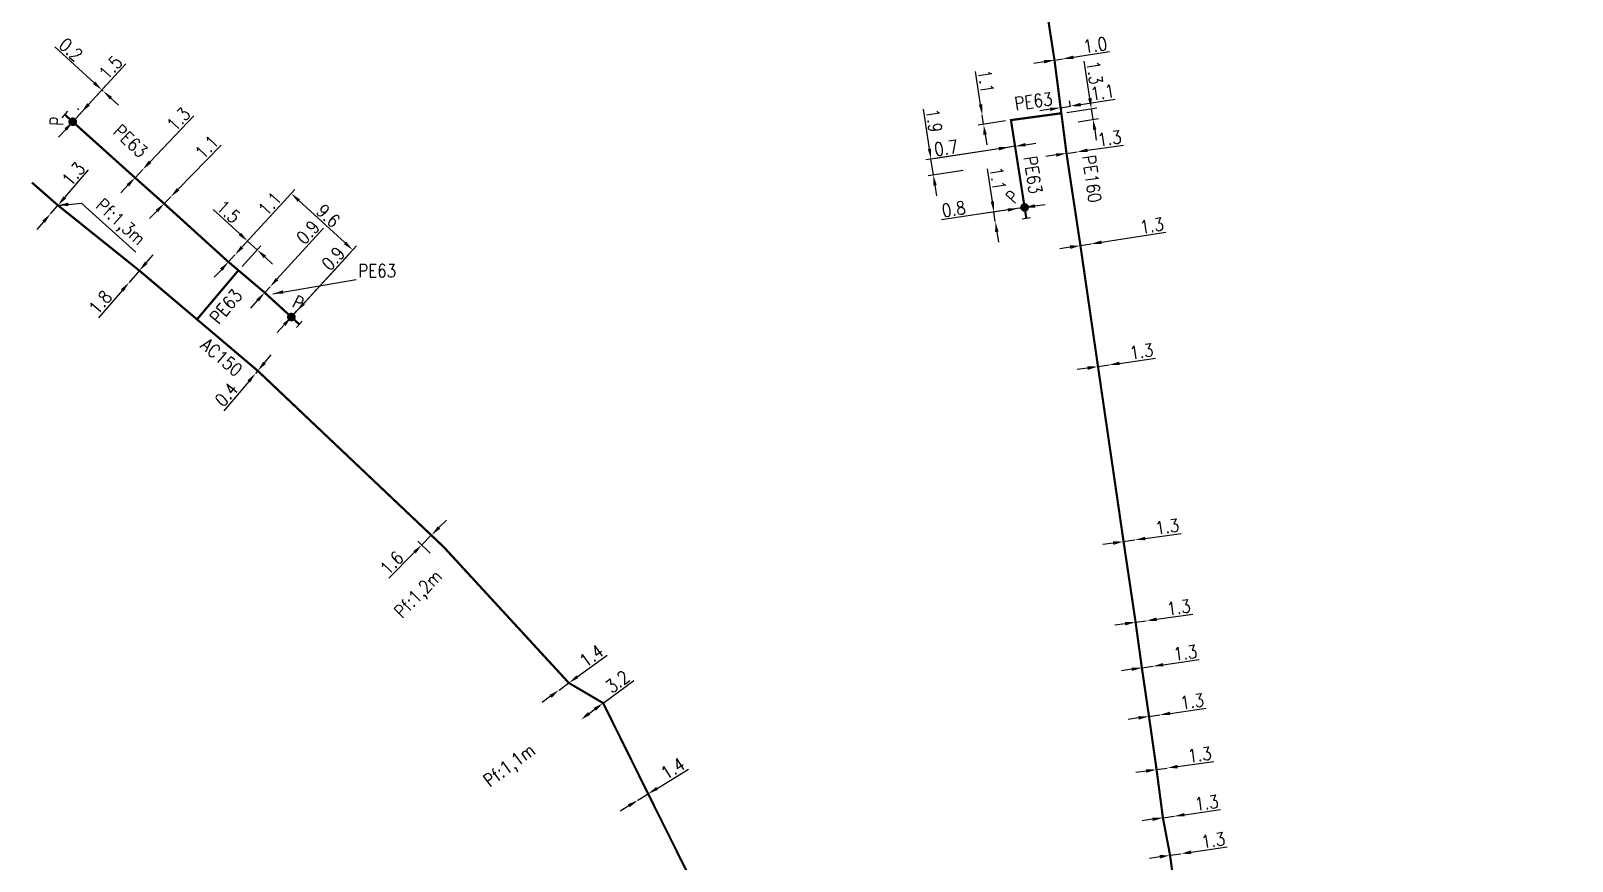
# Model space of a CAD drawing. Header units: millimetres. Extents: x 149996 to 151004, y 126998 to 128018.
# Drawn here: x 149999.9 to 150177, y 127766.2 to 127861.6 of the extents above; entities that cross this region are included whole.
import ezdxf
from ezdxf.enums import TextEntityAlignment as Align

# ---------------------------------------------------------------- set-up
doc = ezdxf.new("R2010")
doc.units = ezdxf.units.MM
doc.header["$PDMODE"] = 34
doc.linetypes.add('L_25_AP', pattern=[2000, 1000, 1000])
doc.linetypes.add('L_25_PE', pattern=[2000, 1000, 1000])
doc.layers.get('0').update_dxf_attribs({"linetype": 'CONTINUOUS'})
doc.layers.get('DEFPOINTS').update_dxf_attribs({"linetype": 'CONTINUOUS'})
for name, color, linetype in [('L_150', 1, 'CONTINUOUS'), ('L_300', 7, 'CONTINUOUS'), ('L_340', 7, 'CONTINUOUS')]:
    doc.layers.add(name, color=color, linetype=linetype)
doc.styles.add('G_ROMANS', font='ROMANS.SHX', dxfattribs={"width": 0.75})
doc.styles.get("Standard").update_dxf_attribs({"font": 'romans.shx', "width": 0.85})
doc.dimstyles.get("Standard").update_dxf_attribs({"dimtxt": 1.5, "dimasz": 1.2, "dimexe": 0.625, "dimexo": 0.625, "dimgap": 0.25, "dimtad": 1, "dimdec": 1, "dimzin": 0, "dimdsep": 46, "dimtxsty": 'Standard', "dimcen": -0.5, "dimadec": 0, "dimazin": 0, "dimtfac": 1, "dimtdec": 1, "dimtmove": 0, "dimatfit": 3, "dimfxl": 0, "dimtolj": 1, "dimtzin": 0, "dimarcsym": 0})

# ---------------------------------------------------------------- blocks, each defined once
blk = doc.blocks.new('*D663')
at = {"layer": 'DEFPOINTS', "color": 0, "linetype": 'Continuous', "transparency": 16777216}
for p in [(150008.19, 127854.66), (150008.19, 127854.66), (150004.69, 127851.13)]:
    blk.add_point(p, dxfattribs=at)
at = {"layer": 'L_300', "color": 0, "linetype": 'Continuous', "lineweight": -2, "transparency": 16777216}
for p, q in [((150007.16, 127855.6), (150002.64, 127859.74)), ((150005.11, 127851.59), (150008.46, 127855.25)), ((150008.19, 127854.66), (150008.04, 127854.79)), ((150009.07, 127853.85), (150009.96, 127853.04))]:
    blk.add_line(p, q, dxfattribs=at)
at = {"layer": 'L_300', "color": 0, "linetype": 'Continuous', "transparency": 16777216}
for points in [[(150007.29, 127855.75), (150007.02, 127855.46), (150008.04, 127854.79)], [(150009.21, 127853.99), (150008.94, 127853.7), (150008.19, 127854.66)]]:
    blk.add_solid(points, dxfattribs=at)
at = {"layer": 'L_300', "color": 0, "linetype": 'Continuous', "transparency": 16777216, "insert": (150004.48, 127859.41), "char_height": 1.5, "attachment_point": 5, "rotation": 317.5281}
blk.add_mtext('\\A1;0.2', dxfattribs=at)
blk = doc.blocks.new('*D664')
at = {"layer": 'DEFPOINTS', "color": 0, "linetype": 'Continuous', "transparency": 16777216}
for p in [(150005.7, 127852.24), (150005.85, 127852.1), (150004.69, 127851.13)]:
    blk.add_point(p, dxfattribs=at)
at = {"layer": 'L_300', "color": 0, "linetype": 'Continuous', "lineweight": -2, "transparency": 16777216}
for p, q in [((150006.51, 127853.12), (150010.79, 127857.79)), ((150004.69, 127851.13), (150005.7, 127852.24)), ((150005.39, 127852.52), (150005.24, 127852.66)), ((150003.88, 127850.25), (150003.07, 127849.36)), ((150004.23, 127851.55), (150004.23, 127851.55))]:
    blk.add_line(p, q, dxfattribs=at)
at = {"layer": 'L_300', "color": 0, "linetype": 'Continuous', "transparency": 16777216}
for points in [[(150006.36, 127853.26), (150006.66, 127852.99), (150005.7, 127852.24)], [(150003.73, 127850.38), (150004.03, 127850.11), (150004.69, 127851.13)]]:
    blk.add_solid(points, dxfattribs=at)
at = {"layer": 'L_300', "color": 0, "linetype": 'Continuous', "transparency": 16777216, "insert": (150009.04, 127857.36), "char_height": 1.5, "attachment_point": 5, "rotation": 47.5281}
blk.add_mtext('\\A1;1.5', dxfattribs=at)
blk = doc.blocks.new('*D665')
at = {"layer": 'DEFPOINTS', "color": 0, "linetype": 'Continuous', "transparency": 16777216}
for p in [(150002.99, 127841.53), (150002.13, 127840.55), (150002.13, 127840.55)]:
    blk.add_point(p, dxfattribs=at)
at = {"layer": 'L_150', "color": 0, "linetype": 'Continuous', "lineweight": -2, "transparency": 16777216}
for p, q in [((150003.77, 127842.44), (150006.52, 127845.61)), ((150002.13, 127840.55), (150002.99, 127841.53)), ((150001.35, 127839.64), (150000.56, 127838.74))]:
    blk.add_line(p, q, dxfattribs=at)
at = {"layer": 'L_150', "color": 0, "linetype": 'Continuous', "transparency": 16777216}
for points in [[(150003.62, 127842.57), (150003.92, 127842.31), (150002.99, 127841.53)], [(150001.2, 127839.78), (150001.5, 127839.51), (150002.13, 127840.55)]]:
    blk.add_solid(points, dxfattribs=at)
at = {"layer": 'L_150', "color": 0, "linetype": 'Continuous', "transparency": 16777216, "insert": (150004.78, 127845.13), "char_height": 1.5, "attachment_point": 5, "rotation": 49.0772}
blk.add_mtext('\\A1;1.3', dxfattribs=at)
blk = doc.blocks.new('*D666')
at = {"layer": 'DEFPOINTS', "color": 0, "linetype": 'Continuous', "transparency": 16777216}
for p in [(150011.17, 127832.67), (150011.17, 127832.67), (150012.35, 127834.03)]:
    blk.add_point(p, dxfattribs=at)
at = {"layer": 'L_150', "color": 0, "linetype": 'Continuous', "lineweight": -2, "transparency": 16777216}
for p, q in [((150013.14, 127834.94), (150013.93, 127835.84)), ((150012.35, 127834.03), (150011.17, 127832.67)), ((150010.39, 127831.77), (150007.64, 127828.6))]:
    blk.add_line(p, q, dxfattribs=at)
at = {"layer": 'L_150', "color": 0, "linetype": 'Continuous', "transparency": 16777216}
for points in [[(150012.99, 127835.07), (150013.29, 127834.81), (150012.35, 127834.03)], [(150010.23, 127831.9), (150010.54, 127831.63), (150011.17, 127832.67)]]:
    blk.add_solid(points, dxfattribs=at)
at = {"layer": 'L_150', "color": 0, "linetype": 'Continuous', "transparency": 16777216, "insert": (150007.86, 127830.39), "char_height": 1.5, "attachment_point": 5, "rotation": 49.0517}
blk.add_mtext('\\A1;1.8', dxfattribs=at)
blk = doc.blocks.new('*D667')
at = {"layer": 'DEFPOINTS', "color": 0, "linetype": 'Continuous', "transparency": 16777216}
for p in [(150025.69, 127822.22), (150025.69, 127822.22), (150025.95, 127822.52)]:
    blk.add_point(p, dxfattribs=at)
at = {"layer": 'L_150', "color": 0, "linetype": 'Continuous', "lineweight": -2, "transparency": 16777216}
for p, q in [((150026.72, 127823.44), (150027.5, 127824.35)), ((150025.95, 127822.52), (150025.69, 127822.22)), ((150024.91, 127821.3), (150022.05, 127817.92))]:
    blk.add_line(p, q, dxfattribs=at)
at = {"layer": 'L_150', "color": 0, "linetype": 'Continuous', "transparency": 16777216}
for points in [[(150026.57, 127823.57), (150026.88, 127823.31), (150025.95, 127822.52)], [(150024.76, 127821.43), (150025.07, 127821.17), (150025.69, 127822.22)]]:
    blk.add_solid(points, dxfattribs=at)
at = {"layer": 'L_150', "color": 0, "linetype": 'Continuous', "transparency": 16777216, "insert": (150022.33, 127819.8), "char_height": 1.5, "attachment_point": 5, "rotation": 49.7451}
blk.add_mtext('\\A1;0.4', dxfattribs=at)
blk = doc.blocks.new('*D668')
at = {"layer": 'DEFPOINTS', "color": 0, "linetype": 'Continuous', "transparency": 16777216}
for p in [(150011.85, 127844.7), (150012.74, 127845.65), (150012.74, 127845.65)]:
    blk.add_point(p, dxfattribs=at)
at = {"layer": 'L_150', "color": 0, "linetype": 'Continuous', "lineweight": -2, "transparency": 16777216}
for p, q in [((150013.57, 127846.52), (150018.6, 127851.82)), ((150011.85, 127844.7), (150012.74, 127845.65)), ((150011.02, 127843.83), (150010.2, 127842.96))]:
    blk.add_line(p, q, dxfattribs=at)
at = {"layer": 'L_150', "color": 0, "linetype": 'Continuous', "transparency": 16777216}
for points in [[(150013.42, 127846.66), (150013.72, 127846.38), (150012.74, 127845.65)], [(150010.88, 127843.97), (150011.17, 127843.7), (150011.85, 127844.7)]]:
    blk.add_solid(points, dxfattribs=at)
at = {"layer": 'L_150', "color": 0, "linetype": 'Continuous', "transparency": 16777216, "insert": (150016.85, 127851.43), "char_height": 1.5, "attachment_point": 5, "rotation": 46.5187}
blk.add_mtext('\\A1;1.3', dxfattribs=at)
blk = doc.blocks.new('*D669')
at = {"layer": 'DEFPOINTS', "color": 0, "linetype": 'Continuous', "transparency": 16777216}
for p in [(150015.19, 127841.73), (150015.96, 127842.51), (150015.96, 127842.51)]:
    blk.add_point(p, dxfattribs=at)
at = {"layer": 'L_150', "color": 0, "linetype": 'Continuous', "lineweight": -2, "transparency": 16777216}
for p, q in [((150016.8, 127843.37), (150021.75, 127848.45)), ((150015.19, 127841.73), (150015.96, 127842.51)), ((150014.35, 127840.87), (150013.52, 127840.01))]:
    blk.add_line(p, q, dxfattribs=at)
at = {"layer": 'L_150', "color": 0, "linetype": 'Continuous', "transparency": 16777216}
for points in [[(150016.65, 127843.51), (150016.94, 127843.23), (150015.96, 127842.51)], [(150014.21, 127841.01), (150014.5, 127840.73), (150015.19, 127841.73)]]:
    blk.add_solid(points, dxfattribs=at)
at = {"layer": 'L_150', "color": 0, "linetype": 'Continuous', "transparency": 16777216, "insert": (150020.11, 127848.21), "char_height": 1.5, "attachment_point": 5, "rotation": 45.7371}
blk.add_mtext('\\A1;1.1', dxfattribs=at)
blk = doc.blocks.new('*D670')
at = {"layer": 'DEFPOINTS', "color": 0, "linetype": 'Continuous', "transparency": 16777216}
for p in [(150023.33, 127835.84), (150023.33, 127835.84), (150022.58, 127835.03)]:
    blk.add_point(p, dxfattribs=at)
at = {"layer": 'L_150', "color": 0, "linetype": 'Continuous', "lineweight": -2, "transparency": 16777216}
for p, q in [((150024.14, 127836.72), (150028.98, 127842)), ((150022.58, 127835.03), (150023.33, 127835.84)), ((150021.77, 127834.14), (150020.96, 127833.26)), ((150023.04, 127834.6), (150023.04, 127834.6)), ((150023.79, 127835.41), (150023.79, 127835.41))]:
    blk.add_line(p, q, dxfattribs=at)
at = {"layer": 'L_150', "color": 0, "linetype": 'Continuous', "transparency": 16777216}
for points in [[(150023.99, 127836.86), (150024.28, 127836.59), (150023.33, 127835.84)], [(150021.62, 127834.28), (150021.92, 127834.01), (150022.58, 127835.03)]]:
    blk.add_solid(points, dxfattribs=at)
at = {"layer": 'L_150', "color": 0, "linetype": 'Continuous', "transparency": 16777216, "insert": (150027.35, 127841.71), "char_height": 1.5, "attachment_point": 5, "rotation": 47.4812}
blk.add_mtext('\\A1;1.1', dxfattribs=at)
blk = doc.blocks.new('*D671')
at = {"layer": 'DEFPOINTS', "color": 0, "linetype": 'Continuous', "transparency": 16777216}
for p in [(150024.78, 127837.43), (150024.78, 127837.43), (150023.73, 127834.06)]:
    blk.add_point(p, dxfattribs=at)
at = {"layer": 'L_150', "color": 0, "linetype": 'Continuous', "lineweight": -2, "transparency": 16777216}
for p, q in [((150023.9, 127838.24), (150020.81, 127841.07)), ((150024.15, 127834.52), (150026.31, 127836.87)), ((150025.89, 127836.41), (150024.78, 127837.43)), ((150026.77, 127835.6), (150027.66, 127834.79))]:
    blk.add_line(p, q, dxfattribs=at)
at = {"layer": 'L_150', "color": 0, "linetype": 'Continuous', "transparency": 16777216}
for points in [[(150024.03, 127838.39), (150023.76, 127838.09), (150024.78, 127837.43)], [(150026.91, 127835.75), (150026.64, 127835.45), (150025.89, 127836.41)]]:
    blk.add_solid(points, dxfattribs=at)
at = {"layer": 'L_150', "color": 0, "linetype": 'Continuous', "transparency": 16777216, "insert": (150022.59, 127840.8), "char_height": 1.5, "attachment_point": 5, "rotation": 317.4812}
blk.add_mtext('\\A1;1.5', dxfattribs=at)
blk = doc.blocks.new('*D672')
at = {"layer": 'DEFPOINTS', "color": 0, "linetype": 'Continuous', "transparency": 16777216}
for p in [(150026.75, 127831.5), (150027.36, 127832.17), (150027.36, 127832.17)]:
    blk.add_point(p, dxfattribs=at)
at = {"layer": 'L_150', "color": 0, "linetype": 'Continuous', "lineweight": -2, "transparency": 16777216}
for p, q in [((150028.16, 127833.06), (150033.49, 127838.91)), ((150025.94, 127830.62), (150025.13, 127829.73)), ((150026.75, 127831.5), (150027.36, 127832.17))]:
    blk.add_line(p, q, dxfattribs=at)
at = {"layer": 'L_150', "color": 0, "linetype": 'Continuous', "transparency": 16777216}
for points in [[(150028.02, 127833.19), (150028.31, 127832.92), (150027.36, 127832.17)], [(150025.79, 127830.75), (150026.09, 127830.48), (150026.75, 127831.5)]]:
    blk.add_solid(points, dxfattribs=at)
at = {"layer": 'L_150', "color": 0, "linetype": 'Continuous', "transparency": 16777216, "insert": (150031.71, 127838.44), "char_height": 1.5, "attachment_point": 5, "rotation": 47.6969}
blk.add_mtext('\\A1;0.9', dxfattribs=at)
blk = doc.blocks.new('*D673')
at = {"layer": 'DEFPOINTS', "color": 0, "linetype": 'Continuous', "transparency": 16777216}
for p in [(150029.79, 127842.89), (150023.33, 127835.84), (150029.81, 127828.7)]:
    blk.add_point(p, dxfattribs=at)
at = {"layer": 'L_300', "color": 0, "linetype": 'Continuous', "lineweight": -2, "transparency": 16777216}
for p, q in [((150023.75, 127836.3), (150030.21, 127843.35)), ((150035.98, 127837.21), (150030.68, 127842.08)), ((150030.23, 127829.16), (150037.29, 127836.86))]:
    blk.add_line(p, q, dxfattribs=at)
at = {"layer": 'L_300', "color": 0, "linetype": 'Continuous', "transparency": 16777216}
for points in [[(150030.81, 127842.22), (150030.54, 127841.93), (150029.79, 127842.89)], [(150036.12, 127837.36), (150035.85, 127837.06), (150036.87, 127836.4)]]:
    blk.add_solid(points, dxfattribs=at)
at = {"layer": 'L_300', "color": 0, "linetype": 'Continuous', "transparency": 16777216, "insert": (150034.06, 127840.33), "char_height": 1.5, "attachment_point": 5, "rotation": 317.4812}
blk.add_mtext('\\A1;9.6', dxfattribs=at)
blk = doc.blocks.new('*D674')
at = {"layer": 'DEFPOINTS', "color": 0, "linetype": 'Continuous', "transparency": 16777216}
for p in [(150030.42, 127829.37), (150030.42, 127829.37), (150029.81, 127828.7)]:
    blk.add_point(p, dxfattribs=at)
at = {"layer": 'L_300', "color": 0, "linetype": 'Continuous', "lineweight": -2, "transparency": 16777216}
for p, q in [((150031.23, 127830.25), (150036.4, 127835.89)), ((150029.35, 127829.13), (150029.35, 127829.13)), ((150029.81, 127828.7), (150030.42, 127829.37)), ((150029.96, 127829.79), (150029.96, 127829.79)), ((150029, 127827.82), (150028.19, 127826.93))]:
    blk.add_line(p, q, dxfattribs=at)
at = {"layer": 'L_300', "color": 0, "linetype": 'Continuous', "transparency": 16777216}
for points in [[(150031.08, 127830.39), (150031.38, 127830.12), (150030.42, 127829.37)], [(150028.85, 127827.95), (150029.15, 127827.68), (150029.81, 127828.7)]]:
    blk.add_solid(points, dxfattribs=at)
at = {"layer": 'L_300', "color": 0, "linetype": 'Continuous', "transparency": 16777216, "insert": (150034.61, 127835.42), "char_height": 1.5, "attachment_point": 5, "rotation": 47.4812}
blk.add_mtext('\\A1;0.9', dxfattribs=at)
blk = doc.blocks.new('*D675')
at = {"layer": 'DEFPOINTS', "color": 0, "linetype": 'Continuous', "transparency": 16777216}
for p in [(150044.8, 127802.52), (150047.34, 127802.26), (150046.21, 127801.13)]:
    blk.add_point(p, dxfattribs=at)
at = {"layer": 'L_150', "color": 0, "linetype": 'Continuous', "lineweight": -2, "transparency": 16777216}
for p, q in [((150046.89, 127802.7), (150045.49, 127804.1)), ((150046.77, 127804.51), (150047.62, 127805.37)), ((150045.77, 127801.57), (150044.36, 127802.96)), ((150045.93, 127803.66), (150044.8, 127802.52)), ((150043.96, 127801.67), (150041.02, 127798.69))]:
    blk.add_line(p, q, dxfattribs=at)
at = {"layer": 'L_150', "color": 0, "linetype": 'Continuous', "transparency": 16777216}
for points in [[(150046.63, 127804.65), (150046.92, 127804.37), (150045.93, 127803.66)], [(150043.82, 127801.81), (150044.1, 127801.53), (150044.8, 127802.52)]]:
    blk.add_solid(points, dxfattribs=at)
at = {"layer": 'L_150', "color": 0, "linetype": 'Continuous', "transparency": 16777216, "insert": (150041.36, 127800.45), "char_height": 1.5, "attachment_point": 5, "rotation": 45.3238}
blk.add_mtext('\\A1;1.6', dxfattribs=at)
blk = doc.blocks.new('*D676')
at = {"layer": 'DEFPOINTS', "color": 0, "linetype": 'Continuous', "transparency": 16777216}
for p in [(150061.7, 127786.66), (150060.57, 127785.83), (150060.57, 127785.83)]:
    blk.add_point(p, dxfattribs=at)
at = {"layer": 'L_150', "color": 0, "linetype": 'Continuous', "lineweight": -2, "transparency": 16777216}
for p, q in [((150062.67, 127787.37), (150066.1, 127789.87)), ((150060.57, 127785.83), (150061.7, 127786.66)), ((150059.6, 127785.13), (150058.63, 127784.42))]:
    blk.add_line(p, q, dxfattribs=at)
at = {"layer": 'L_150', "color": 0, "linetype": 'Continuous', "transparency": 16777216}
for points in [[(150062.55, 127787.53), (150062.79, 127787.21), (150061.7, 127786.66)], [(150059.49, 127785.29), (150059.72, 127784.96), (150060.57, 127785.83)]]:
    blk.add_solid(points, dxfattribs=at)
at = {"layer": 'L_150', "color": 0, "linetype": 'Continuous', "transparency": 16777216, "insert": (150064.28, 127789.78), "char_height": 1.5, "attachment_point": 5, "rotation": 36.1384}
blk.add_mtext('\\A1;1.4', dxfattribs=at)
blk = doc.blocks.new('*D677')
at = {"layer": 'DEFPOINTS', "color": 0, "linetype": 'Continuous', "transparency": 16777216}
for p in [(150065.64, 127784.35), (150063.07, 127782.44), (150063.07, 127782.44)]:
    blk.add_point(p, dxfattribs=at)
at = {"layer": 'L_150', "color": 0, "linetype": 'Continuous', "lineweight": -2, "transparency": 16777216}
for p, q in [((150065.64, 127784.35), (150069.15, 127786.96)), ((150064.03, 127783.16), (150064.68, 127783.64))]:
    blk.add_line(p, q, dxfattribs=at)
at = {"layer": 'L_150', "color": 0, "linetype": 'Continuous', "transparency": 16777216}
for points in [[(150063.91, 127783.32), (150064.15, 127783), (150063.07, 127782.44)], [(150064.56, 127783.8), (150064.8, 127783.48), (150065.64, 127784.35)]]:
    blk.add_solid(points, dxfattribs=at)
at = {"layer": 'L_150', "color": 0, "linetype": 'Continuous', "transparency": 16777216, "insert": (150067.28, 127786.81), "char_height": 1.5, "attachment_point": 5, "rotation": 36.5927}
blk.add_mtext('\\A1;3.2', dxfattribs=at)
blk = doc.blocks.new('*D678')
at = {"layer": 'DEFPOINTS', "color": 0, "linetype": 'Continuous', "transparency": 16777216}
for p in [(150070.81, 127773.92), (150069.62, 127773.18), (150069.62, 127773.18)]:
    blk.add_point(p, dxfattribs=at)
at = {"layer": 'L_150', "color": 0, "linetype": 'Continuous', "lineweight": -2, "transparency": 16777216}
for p, q in [((150071.84, 127774.55), (150075.46, 127776.77)), ((150069.62, 127773.18), (150070.81, 127773.92)), ((150068.6, 127772.55), (150067.58, 127771.93))]:
    blk.add_line(p, q, dxfattribs=at)
at = {"layer": 'L_150', "color": 0, "linetype": 'Continuous', "transparency": 16777216}
for points in [[(150071.73, 127774.72), (150071.94, 127774.38), (150070.81, 127773.92)], [(150068.49, 127772.73), (150068.7, 127772.38), (150069.62, 127773.18)]]:
    blk.add_solid(points, dxfattribs=at)
at = {"layer": 'L_150', "color": 0, "linetype": 'Continuous', "transparency": 16777216, "insert": (150073.63, 127776.83), "char_height": 1.5, "attachment_point": 5, "rotation": 31.6064}
blk.add_mtext('\\A1;1.4', dxfattribs=at)
blk = doc.blocks.new('L_340_07')
at = {"color": 0, "linetype": 'Continuous', "const_width": 0.25, "flags": 128}
blk.add_lwpolyline([(0, 0), (1.25, 0)], dxfattribs=at)
at = {"color": 0, "linetype": 'Continuous', "flags": 128}
blk.add_lwpolyline([(1.25, -0.5), (1.25, 0.5)], dxfattribs=at)
at = {"color": 0, "linetype": 'Continuous', "style": 'G_ROMANS', "width": 0.75, "flags": 3}
for tag, p in [('DEF_LEG', (0.72, -3.47)), ('DEF_COUP', (0.72, -5.97)), ('DEF_TYPE', (0.72, -8.47))]:
    blk.add_attdef(tag, text='', height=1.2, dxfattribs=at).set_placement(p, align=Align.MIDDLE)
blk = doc.blocks.new('L_300_12')
at = {"color": 0, "linetype": 'Continuous', "const_width": 0.497, "flags": 128}
blk.add_lwpolyline([(-0.25, 0, 1), (0.25, 0, 1)], format="xyb", close=True, dxfattribs=at)
at = {"color": 0, "linetype": 'Continuous', "style": 'G_ROMANS', "width": 0.75}
blk.add_text('P', height=1.5, dxfattribs=at).set_placement((0, 1.85), align=Align.MIDDLE)
at = {"color": 0, "linetype": 'Continuous', "style": 'G_ROMANS', "width": 0.75, "flags": 3}
for tag, p in [('DEF_LEG', (0, -5)), ('DEF_COUP', (0, -7.5)), ('DEF_TYPE', (0, -10))]:
    blk.add_attdef(tag, text='', height=1.2, dxfattribs=at).set_placement(p, align=Align.MIDDLE)
blk = doc.blocks.new('*D736')
at = {"layer": 'DEFPOINTS', "color": 0, "linetype": 'Continuous', "transparency": 16777216}
for p in [(150130.78, 127766.86), (150132.02, 127767.04), (150132.02, 127767.04)]:
    blk.add_point(p, dxfattribs=at)
at = {"layer": 'L_150', "color": 0, "linetype": 'Continuous', "lineweight": -2, "transparency": 16777216}
for p, q in [((150130.78, 127766.86), (150132.02, 127767.04)), ((150133.21, 127767.22), (150137.35, 127767.83)), ((150129.59, 127766.69), (150128.41, 127766.51))]:
    blk.add_line(p, q, dxfattribs=at)
at = {"layer": 'L_150', "color": 0, "linetype": 'Continuous', "transparency": 16777216}
for points in [[(150129.57, 127766.89), (150129.62, 127766.49), (150130.78, 127766.86)], [(150133.18, 127767.42), (150133.23, 127767.02), (150132.02, 127767.04)]]:
    blk.add_solid(points, dxfattribs=at)
at = {"layer": 'L_150', "color": 0, "linetype": 'Continuous', "transparency": 16777216, "insert": (150135.73, 127768.6), "char_height": 1.5, "attachment_point": 5, "rotation": 8.3387}
blk.add_mtext('\\A1;1.3', dxfattribs=at)
blk = doc.blocks.new('*D737')
at = {"layer": 'DEFPOINTS', "color": 0, "linetype": 'Continuous', "transparency": 16777216}
for p in [(150129.96, 127771.17), (150131.25, 127771.35), (150131.25, 127771.35)]:
    blk.add_point(p, dxfattribs=at)
at = {"layer": 'L_150', "color": 0, "linetype": 'Continuous', "lineweight": -2, "transparency": 16777216}
for p, q in [((150132.44, 127771.52), (150136.59, 127772.11)), ((150128.78, 127771), (150127.59, 127770.83)), ((150129.96, 127771.17), (150131.25, 127771.35))]:
    blk.add_line(p, q, dxfattribs=at)
at = {"layer": 'L_150', "color": 0, "linetype": 'Continuous', "transparency": 16777216}
for points in [[(150128.75, 127771.2), (150128.8, 127770.8), (150129.96, 127771.17)], [(150132.41, 127771.72), (150132.47, 127771.32), (150131.25, 127771.35)]]:
    blk.add_solid(points, dxfattribs=at)
at = {"layer": 'L_150', "color": 0, "linetype": 'Continuous', "transparency": 16777216, "insert": (150134.97, 127772.89), "char_height": 1.5, "attachment_point": 5, "rotation": 8.0849}
blk.add_mtext('\\A1;1.3', dxfattribs=at)
blk = doc.blocks.new('*D738')
at = {"layer": 'DEFPOINTS', "color": 0, "linetype": 'Continuous', "transparency": 16777216}
for p in [(150129.23, 127776.71), (150130.46, 127776.89), (150130.46, 127776.89)]:
    blk.add_point(p, dxfattribs=at)
at = {"layer": 'L_150', "color": 0, "linetype": 'Continuous', "lineweight": -2, "transparency": 16777216}
for p, q in [((150131.65, 127777.06), (150135.8, 127777.65)), ((150128.04, 127776.54), (150126.85, 127776.38)), ((150129.23, 127776.71), (150130.46, 127776.89))]:
    blk.add_line(p, q, dxfattribs=at)
at = {"layer": 'L_150', "color": 0, "linetype": 'Continuous', "transparency": 16777216}
for points in [[(150128.01, 127776.74), (150128.07, 127776.35), (150129.23, 127776.71)], [(150131.62, 127777.26), (150131.68, 127776.86), (150130.46, 127776.89)]]:
    blk.add_solid(points, dxfattribs=at)
at = {"layer": 'L_150', "color": 0, "linetype": 'Continuous', "transparency": 16777216, "insert": (150134.18, 127778.43), "char_height": 1.5, "attachment_point": 5, "rotation": 8.0703}
blk.add_mtext('\\A1;1.3', dxfattribs=at)
blk = doc.blocks.new('*D739')
at = {"layer": 'DEFPOINTS', "color": 0, "linetype": 'Continuous', "transparency": 16777216}
for p in [(150128.36, 127782.82), (150129.6, 127783), (150129.6, 127783)]:
    blk.add_point(p, dxfattribs=at)
at = {"layer": 'L_150', "color": 0, "linetype": 'Continuous', "lineweight": -2, "transparency": 16777216}
for p, q in [((150128.36, 127782.82), (150129.6, 127783)), ((150130.79, 127783.17), (150134.93, 127783.76)), ((150127.17, 127782.65), (150125.98, 127782.48))]:
    blk.add_line(p, q, dxfattribs=at)
at = {"layer": 'L_150', "color": 0, "linetype": 'Continuous', "transparency": 16777216}
for points in [[(150127.14, 127782.85), (150127.2, 127782.45), (150128.36, 127782.82)], [(150130.76, 127783.36), (150130.81, 127782.97), (150129.6, 127783)]]:
    blk.add_solid(points, dxfattribs=at)
at = {"layer": 'L_150', "color": 0, "linetype": 'Continuous', "transparency": 16777216, "insert": (150133.31, 127784.54), "char_height": 1.5, "attachment_point": 5, "rotation": 8.1215}
blk.add_mtext('\\A1;1.3', dxfattribs=at)
blk = doc.blocks.new('*D740')
at = {"layer": 'DEFPOINTS', "color": 0, "linetype": 'Continuous', "transparency": 16777216}
for p in [(150127.56, 127788.4), (150128.8, 127788.58), (150128.8, 127788.58)]:
    blk.add_point(p, dxfattribs=at)
at = {"layer": 'L_150', "color": 0, "linetype": 'Continuous', "lineweight": -2, "transparency": 16777216}
for p, q in [((150126.38, 127788.24), (150125.19, 127788.07)), ((150127.56, 127788.4), (150128.8, 127788.58)), ((150129.99, 127788.75), (150134.14, 127789.34))]:
    blk.add_line(p, q, dxfattribs=at)
at = {"layer": 'L_150', "color": 0, "linetype": 'Continuous', "transparency": 16777216}
for points in [[(150126.35, 127788.43), (150126.4, 127788.04), (150127.56, 127788.4)], [(150129.96, 127788.95), (150130.02, 127788.55), (150128.8, 127788.58)]]:
    blk.add_solid(points, dxfattribs=at)
at = {"layer": 'L_150', "color": 0, "linetype": 'Continuous', "transparency": 16777216, "insert": (150132.52, 127790.12), "char_height": 1.5, "attachment_point": 5, "rotation": 8.1215}
blk.add_mtext('\\A1;1.3', dxfattribs=at)
blk = doc.blocks.new('*D741')
at = {"layer": 'DEFPOINTS', "color": 0, "linetype": 'Continuous', "transparency": 16777216}
for p in [(150126.82, 127793.64), (150128.05, 127793.81), (150128.05, 127793.81)]:
    blk.add_point(p, dxfattribs=at)
at = {"layer": 'L_150', "color": 0, "linetype": 'Continuous', "lineweight": -2, "transparency": 16777216}
for p, q in [((150125.63, 127793.47), (150124.44, 127793.3)), ((150126.82, 127793.64), (150128.05, 127793.81)), ((150129.24, 127793.98), (150133.39, 127794.58))]:
    blk.add_line(p, q, dxfattribs=at)
at = {"layer": 'L_150', "color": 0, "linetype": 'Continuous', "transparency": 16777216}
for points in [[(150125.6, 127793.66), (150125.66, 127793.27), (150126.82, 127793.64)], [(150129.21, 127794.18), (150129.27, 127793.78), (150128.05, 127793.81)]]:
    blk.add_solid(points, dxfattribs=at)
at = {"layer": 'L_150', "color": 0, "linetype": 'Continuous', "transparency": 16777216, "insert": (150131.77, 127795.35), "char_height": 1.5, "attachment_point": 5, "rotation": 8.1379}
blk.add_mtext('\\A1;1.3', dxfattribs=at)
blk = doc.blocks.new('*D742')
at = {"layer": 'DEFPOINTS', "color": 0, "linetype": 'Continuous', "transparency": 16777216}
for p in [(150125.44, 127802.9), (150126.73, 127803.09), (150126.73, 127803.09)]:
    blk.add_point(p, dxfattribs=at)
at = {"layer": 'L_150', "color": 0, "linetype": 'Continuous', "lineweight": -2, "transparency": 16777216}
for p, q in [((150124.25, 127802.73), (150123.06, 127802.56)), ((150125.44, 127802.9), (150126.73, 127803.09)), ((150127.92, 127803.26), (150132.06, 127803.85))]:
    blk.add_line(p, q, dxfattribs=at)
at = {"layer": 'L_150', "color": 0, "linetype": 'Continuous', "transparency": 16777216}
for points in [[(150124.22, 127802.93), (150124.28, 127802.53), (150125.44, 127802.9)], [(150127.89, 127803.45), (150127.94, 127803.06), (150126.73, 127803.09)]]:
    blk.add_solid(points, dxfattribs=at)
at = {"layer": 'L_150', "color": 0, "linetype": 'Continuous', "transparency": 16777216, "insert": (150130.44, 127804.63), "char_height": 1.5, "attachment_point": 5, "rotation": 8.1405}
blk.add_mtext('\\A1;1.3', dxfattribs=at)
blk = doc.blocks.new('*D743')
at = {"layer": 'DEFPOINTS', "color": 0, "linetype": 'Continuous', "transparency": 16777216}
for p in [(150122.5, 127823.01), (150123.78, 127823.2), (150123.78, 127823.2)]:
    blk.add_point(p, dxfattribs=at)
at = {"layer": 'L_150', "color": 0, "linetype": 'Continuous', "lineweight": -2, "transparency": 16777216}
for p, q in [((150124.97, 127823.37), (150129.11, 127823.99)), ((150121.31, 127822.83), (150120.12, 127822.66)), ((150122.5, 127823.01), (150123.78, 127823.2))]:
    blk.add_line(p, q, dxfattribs=at)
at = {"layer": 'L_150', "color": 0, "linetype": 'Continuous', "transparency": 16777216}
for points in [[(150124.94, 127823.57), (150125, 127823.18), (150123.78, 127823.2)], [(150121.28, 127823.03), (150121.34, 127822.63), (150122.5, 127823.01)]]:
    blk.add_solid(points, dxfattribs=at)
at = {"layer": 'L_150', "color": 0, "linetype": 'Continuous', "transparency": 16777216, "insert": (150127.49, 127824.76), "char_height": 1.5, "attachment_point": 5, "rotation": 8.4158}
blk.add_mtext('\\A1;1.3', dxfattribs=at)
blk = doc.blocks.new('*D744')
at = {"layer": 'DEFPOINTS', "color": 0, "linetype": 'Continuous', "transparency": 16777216}
for p in [(150120.48, 127836.91), (150121.72, 127837.1), (150121.72, 127837.1)]:
    blk.add_point(p, dxfattribs=at)
at = {"layer": 'L_150', "color": 0, "linetype": 'Continuous', "lineweight": -2, "transparency": 16777216}
for p, q in [((150122.9, 127837.29), (150130.31, 127838.45)), ((150119.3, 127836.72), (150118.11, 127836.53)), ((150120.48, 127836.91), (150121.72, 127837.1))]:
    blk.add_line(p, q, dxfattribs=at)
at = {"layer": 'L_150', "color": 0, "linetype": 'Continuous', "transparency": 16777216}
for points in [[(150119.27, 127836.92), (150119.33, 127836.52), (150120.48, 127836.91)], [(150122.87, 127837.48), (150122.93, 127837.09), (150121.72, 127837.1)]]:
    blk.add_solid(points, dxfattribs=at)
at = {"layer": 'L_150', "color": 0, "linetype": 'Continuous', "transparency": 16777216, "insert": (150128.68, 127839.21), "char_height": 1.5, "attachment_point": 5, "rotation": 8.9424}
blk.add_mtext('\\A1;1.3', dxfattribs=at)
blk = doc.blocks.new('*D745')
at = {"layer": 'DEFPOINTS', "color": 0, "linetype": 'Continuous', "transparency": 16777216}
for p in [(150118.88, 127847.5), (150120.11, 127847.68), (150120.11, 127847.68)]:
    blk.add_point(p, dxfattribs=at)
at = {"layer": 'L_150', "color": 0, "linetype": 'Continuous', "lineweight": -2, "transparency": 16777216}
for p, q in [((150121.3, 127847.85), (150125.45, 127848.46)), ((150117.69, 127847.32), (150116.5, 127847.15)), ((150118.88, 127847.5), (150120.11, 127847.68))]:
    blk.add_line(p, q, dxfattribs=at)
at = {"layer": 'L_150', "color": 0, "linetype": 'Continuous', "transparency": 16777216}
for points in [[(150117.66, 127847.52), (150117.72, 127847.12), (150118.88, 127847.5)], [(150121.27, 127848.05), (150121.33, 127847.66), (150120.11, 127847.68)]]:
    blk.add_solid(points, dxfattribs=at)
at = {"layer": 'L_150', "color": 0, "linetype": 'Continuous', "transparency": 16777216, "insert": (150123.82, 127849.23), "char_height": 1.5, "attachment_point": 5, "rotation": 8.3653}
blk.add_mtext('\\A1;1.3', dxfattribs=at)
blk = doc.blocks.new('*D746')
at = {"layer": 'DEFPOINTS', "color": 0, "linetype": 'Continuous', "transparency": 16777216}
for p in [(150118.29, 127852.11), (150119.62, 127851.05), (150121.93, 127851.41)]:
    blk.add_point(p, dxfattribs=at)
at = {"layer": 'L_150', "color": 0, "linetype": 'Continuous', "lineweight": -2, "transparency": 16777216}
for p, q in [((150121.56, 127853.83), (150120.9, 127858.1)), ((150118.91, 127852.2), (150122.36, 127852.74)), ((150121.93, 127851.41), (150121.74, 127852.64)), ((150120.23, 127851.14), (150122.55, 127851.5)), ((150122.12, 127850.22), (150122.3, 127849.03))]:
    blk.add_line(p, q, dxfattribs=at)
at = {"layer": 'L_150', "color": 0, "linetype": 'Continuous', "transparency": 16777216}
for points in [[(150121.76, 127853.86), (150121.36, 127853.8), (150121.74, 127852.64)], [(150122.32, 127850.25), (150121.92, 127850.19), (150121.93, 127851.41)]]:
    blk.add_solid(points, dxfattribs=at)
at = {"layer": 'L_150', "color": 0, "linetype": 'Continuous', "transparency": 16777216, "insert": (150122.12, 127856.77), "char_height": 1.5, "attachment_point": 5, "rotation": 278.7878}
blk.add_mtext('\\A1;1.3', dxfattribs=at)
blk = doc.blocks.new('*D747')
at = {"layer": 'DEFPOINTS', "color": 0, "linetype": 'Continuous', "transparency": 16777216}
for p in [(150117.5, 127858.21), (150118.49, 127858.36), (150118.49, 127858.36)]:
    blk.add_point(p, dxfattribs=at)
at = {"layer": 'L_150', "color": 0, "linetype": 'Continuous', "lineweight": -2, "transparency": 16777216}
for p, q in [((150119.67, 127858.55), (150123.81, 127859.19)), ((150116.31, 127858.03), (150115.13, 127857.84)), ((150117.5, 127858.21), (150118.49, 127858.36))]:
    blk.add_line(p, q, dxfattribs=at)
at = {"layer": 'L_150', "color": 0, "linetype": 'Continuous', "transparency": 16777216}
for points in [[(150116.28, 127858.23), (150116.34, 127857.83), (150117.5, 127858.21)], [(150119.64, 127858.74), (150119.7, 127858.35), (150118.49, 127858.36)]]:
    blk.add_solid(points, dxfattribs=at)
at = {"layer": 'L_150', "color": 0, "linetype": 'Continuous', "transparency": 16777216, "insert": (150122.18, 127859.95), "char_height": 1.5, "attachment_point": 5, "rotation": 8.7878}
blk.add_mtext('\\A1;1.0', dxfattribs=at)
blk = doc.blocks.new('*D751')
at = {"layer": 'DEFPOINTS', "color": 0, "linetype": 'Continuous', "transparency": 16777216}
for p in [(150109.19, 127851.93), (150109.19, 127851.93), (150112.5, 127851.32)]:
    blk.add_point(p, dxfattribs=at)
at = {"layer": 'L_150', "color": 0, "linetype": 'Continuous', "lineweight": -2, "transparency": 16777216}
for p, q in [((150109.01, 127853.11), (150108.43, 127856.89)), ((150109.35, 127850.84), (150109.19, 127851.93)), ((150111.89, 127851.22), (150108.74, 127850.74)), ((150109.53, 127849.65), (150109.71, 127848.47))]:
    blk.add_line(p, q, dxfattribs=at)
at = {"layer": 'L_150', "color": 0, "linetype": 'Continuous', "transparency": 16777216}
for points in [[(150109.21, 127853.14), (150108.81, 127853.08), (150109.19, 127851.93)], [(150109.73, 127849.68), (150109.34, 127849.62), (150109.35, 127850.84)]]:
    blk.add_solid(points, dxfattribs=at)
at = {"layer": 'L_150', "color": 0, "linetype": 'Continuous', "transparency": 16777216, "insert": (150109.62, 127855.75), "char_height": 1.5, "attachment_point": 5, "rotation": 278.6309}
blk.add_mtext('\\A1;1.1', dxfattribs=at)
blk = doc.blocks.new('*D752')
at = {"layer": 'DEFPOINTS', "color": 0, "linetype": 'Continuous', "transparency": 16777216}
for p in [(150112.97, 127848.31), (150103.59, 127845.02), (150107.62, 127845.63)]:
    blk.add_point(p, dxfattribs=at)
at = {"layer": 'L_150', "color": 0, "linetype": 'Continuous', "lineweight": -2, "transparency": 16777216}
for p, q in [((150103.13, 127848.03), (150102.45, 127852.56)), ((150112.36, 127848.22), (150102.7, 127846.75)), ((150103.59, 127845.02), (150103.31, 127846.85)), ((150107, 127845.53), (150102.97, 127844.92)), ((150103.77, 127843.83), (150103.95, 127842.64))]:
    blk.add_line(p, q, dxfattribs=at)
at = {"layer": 'L_150', "color": 0, "linetype": 'Continuous', "transparency": 16777216}
for points in [[(150103.33, 127848.06), (150102.94, 127848), (150103.31, 127846.85)], [(150103.97, 127843.86), (150103.57, 127843.8), (150103.59, 127845.02)]]:
    blk.add_solid(points, dxfattribs=at)
at = {"layer": 'L_150', "color": 0, "linetype": 'Continuous', "transparency": 16777216, "insert": (150103.66, 127851.26), "char_height": 1.5, "attachment_point": 5, "rotation": 278.6309}
blk.add_mtext('\\A1;1.9', dxfattribs=at)
blk = doc.blocks.new('*D753')
at = {"layer": 'DEFPOINTS', "color": 0, "linetype": 'Continuous', "transparency": 16777216}
for p in [(150112.97, 127848.31), (150112.28, 127848.21), (150112.28, 127848.21)]:
    blk.add_point(p, dxfattribs=at)
at = {"layer": 'L_150', "color": 0, "linetype": 'Continuous', "lineweight": -2, "transparency": 16777216}
for p, q in [((150112.97, 127848.31), (150112.28, 127848.21)), ((150114.16, 127848.49), (150115.35, 127848.67)), ((150111.1, 127848.03), (150103.63, 127846.89))]:
    blk.add_line(p, q, dxfattribs=at)
at = {"layer": 'L_150', "color": 0, "linetype": 'Continuous', "transparency": 16777216}
for points in [[(150111.07, 127848.23), (150111.13, 127847.83), (150112.28, 127848.21)], [(150114.13, 127848.69), (150114.19, 127848.3), (150112.97, 127848.31)]]:
    blk.add_solid(points, dxfattribs=at)
at = {"layer": 'L_150', "color": 0, "linetype": 'Continuous', "transparency": 16777216, "insert": (150105.05, 127848.12), "char_height": 1.5, "attachment_point": 5, "rotation": 8.6309}
blk.add_mtext('\\A1;0.7', dxfattribs=at)
blk = doc.blocks.new('*D754')
at = {"layer": 'DEFPOINTS', "color": 0, "linetype": 'Continuous', "transparency": 16777216}
for p in [(150114.07, 127841.29), (150110.7, 127839.68), (150110.7, 127839.68)]:
    blk.add_point(p, dxfattribs=at)
at = {"layer": 'L_300', "color": 0, "linetype": 'Continuous', "lineweight": -2, "transparency": 16777216}
for p, q in [((150110.36, 127841.96), (150109.8, 127845.74)), ((150113.45, 127841.2), (150109.92, 127840.68)), ((150110.7, 127839.68), (150110.54, 127840.77)), ((150110.88, 127838.49), (150111.05, 127837.31))]:
    blk.add_line(p, q, dxfattribs=at)
at = {"layer": 'L_300', "color": 0, "linetype": 'Continuous', "transparency": 16777216}
for points in [[(150110.56, 127841.98), (150110.17, 127841.93), (150110.54, 127840.77)], [(150111.07, 127838.52), (150110.68, 127838.46), (150110.7, 127839.68)]]:
    blk.add_solid(points, dxfattribs=at)
at = {"layer": 'L_300', "color": 0, "linetype": 'Continuous', "transparency": 16777216, "insert": (150110.99, 127844.59), "char_height": 1.5, "attachment_point": 5, "rotation": 278.4178}
blk.add_mtext('\\A1;1.1', dxfattribs=at)
blk = doc.blocks.new('*D755')
at = {"layer": 'DEFPOINTS', "color": 0, "linetype": 'Continuous', "transparency": 16777216}
for p in [(150113.33, 127841.18), (150113.33, 127841.18), (150114.07, 127841.29)]:
    blk.add_point(p, dxfattribs=at)
at = {"layer": 'L_300', "color": 0, "linetype": 'Continuous', "lineweight": -2, "transparency": 16777216}
for p, q in [((150114.07, 127841.29), (150113.33, 127841.18)), ((150115.26, 127841.47), (150116.44, 127841.64)), ((150112.14, 127841.01), (150104.5, 127839.87))]:
    blk.add_line(p, q, dxfattribs=at)
at = {"layer": 'L_300', "color": 0, "linetype": 'Continuous', "transparency": 16777216}
for points in [[(150112.11, 127841.2), (150112.17, 127840.81), (150113.33, 127841.18)], [(150115.23, 127841.66), (150115.29, 127841.27), (150114.07, 127841.29)]]:
    blk.add_solid(points, dxfattribs=at)
at = {"layer": 'L_300', "color": 0, "linetype": 'Continuous', "transparency": 16777216, "insert": (150105.92, 127841.1), "char_height": 1.5, "attachment_point": 5, "rotation": 8.4178}
blk.add_mtext('\\A1;0.8', dxfattribs=at)
blk = doc.blocks.new('*D756')
at = {"layer": 'DEFPOINTS', "color": 0, "linetype": 'Continuous', "transparency": 16777216}
for p in [(150118.29, 127852.11), (150119.33, 127852.93), (150119.43, 127852.28)]:
    blk.add_point(p, dxfattribs=at)
at = {"layer": 'L_150', "color": 0, "linetype": 'Continuous', "lineweight": -2, "transparency": 16777216}
for p, q in [((150119.33, 127852.9), (150119.23, 127853.55)), ((150120.51, 127853.11), (150124.47, 127853.72)), ((150117, 127852.57), (150115.82, 127852.39)), ((150118.19, 127852.73), (150118.09, 127853.37)), ((150118.19, 127852.75), (150119.33, 127852.93))]:
    blk.add_line(p, q, dxfattribs=at)
at = {"layer": 'L_150', "color": 0, "linetype": 'Continuous', "transparency": 16777216}
for points in [[(150116.97, 127852.77), (150117.03, 127852.37), (150118.19, 127852.75)], [(150120.48, 127853.31), (150120.54, 127852.91), (150119.33, 127852.93)]]:
    blk.add_solid(points, dxfattribs=at)
at = {"layer": 'L_150', "color": 0, "linetype": 'Continuous', "transparency": 16777216, "insert": (150123.02, 127854.51), "char_height": 1.5, "attachment_point": 5, "rotation": 8.7878}
blk.add_mtext('\\A1;1.1', dxfattribs=at)

msp = doc.modelspace()

# ---------------------------------------------------------------- linework, layer by layer
at = {"layer": 'L_150', "linetype": 'L_25_PE', "const_width": 0.25, "flags": 128}
for points in [[(150109.84, 127917.23), (150109.88, 127916.98), (150109.03, 127916.85), (150110.1, 127909.61), (150110.41, 127906.5), (150111.91, 127895.76), (150112.87, 127890.22), (150116.08, 127867.47), (150116.85, 127862.4), (150117.5, 127858.21), (150118.29, 127852.11), (150118.88, 127847.5), (150120.48, 127836.91), (150122.5, 127823.01), (150125.44, 127802.9), (150126.82, 127793.64), (150127.54, 127788.4), (150128.36, 127782.82), (150129.23, 127776.71), (150129.96, 127771.17), (150130.78, 127766.86), (150132.15, 127756.83), (150132.49, 127753.21), (150133.76, 127743.73), (150134.48, 127738.67), (150136.13, 127727.52), (150137.83, 127714.72), (150138.76, 127708.12), (150139.25, 127704.85), (150140.45, 127701.58), (150141.88, 127692.21), (150142.13, 127686.48), (150142.69, 127684.16)], [(150114.07, 127841.29), (150112.97, 127848.31), (150112.5, 127851.32), (150118.29, 127852.11)], [(150029.81, 127828.7), (150026.75, 127831.5), (150023.73, 127834.06), (150022.58, 127835.03), (150015.19, 127841.73), (150011.85, 127844.7), (150004.69, 127851.13)], [(150023.73, 127834.06), (150018.97, 127828.43)]]:
    msp.add_lwpolyline(points, dxfattribs=at)
at = {"layer": 'L_150', "linetype": 'L_25_AP', "const_width": 0.25, "flags": 128}
msp.add_lwpolyline([(150409.2, 127648.37), (150406.02, 127647.32), (150405.87, 127646.73), (150405.5, 127646.51), (150386.16, 127635.13), (150379.26, 127631.26), (150368.42, 127625.13), (150364.59, 127622.97), (150359.98, 127620), (150356.68, 127618.19), (150314.25, 127594.84), (150307.18, 127590.53), (150296.84, 127585.32), (150291.01, 127584.25), (150291.01, 127584.25), (150280.19, 127584.5), (150275.82, 127585.86), (150265.81, 127590.68), (150224.56, 127612.65), (150221.09, 127613.42), (150214.64, 127617.23), (150192.38, 127633.29), (150169.01, 127653.85), (150162.1, 127659.72), (150157.26, 127665.27), (150144.18, 127676.25), (150134.45, 127684.41), (150131.51, 127686.87), (150125.43, 127679.54), (150115.54, 127689.83), (150109.03, 127698.69), (150104.09, 127708.08), (150098.4, 127718.92), (150092.74, 127729.94), (150070.81, 127773.92), (150065.64, 127784.35), (150061.7, 127786.66), (150047.34, 127802.26), (150047.34, 127802.26), (150025.95, 127822.52), (150018.97, 127828.43), (150012.35, 127834.03), (150002.99, 127841.53), (150000, 127844.15)], dxfattribs=at)

# ---------------------------------------------------------------- block references
at = {"layer": 'L_300'}
for p, rotation in [((150004.69, 127851.13), 87.3320038523636), ((150114.07, 127841.29), 48.48424991322955), ((150029.81, 127828.7), 334.6037094951803)]:
    msp.add_blockref('L_300_12', p, dxfattribs=dict(at, rotation=rotation))
at = {"layer": 'L_340'}
for p, rotation in [((150004.69, 127851.13), 138.0998487421216), ((150114.07, 127841.29), 278.8763920768317), ((150029.81, 127828.7), 317.5388534935085)]:
    msp.add_blockref('L_340_07', p, dxfattribs=dict(at, rotation=rotation))

# ---------------------------------------------------------------- texts
at = {"layer": 'L_150', "linetype": 'Continuous', "width": 0.85}
for s, rotation, p in [('PE63', 7.7948, (150113.02, 127852.45)), ('PE63', 316.5187, (150009.22, 127849.87)), ('PE63', 278.8764, (150113.95, 127847.06)), ('PE160', 277.9985, (150120.68, 127847.17)), ('PE63', 49.7511, (150021.46, 127827.77)), ('AC150', 319.7451, (150019.25, 127825.25)), ('Pf:1,2m', 45.3238, (150042.53, 127794)), ('Pf:1,1m', 36.5927, (150052.58, 127774.62))]:
    msp.add_text(s, height=1.5, rotation=rotation, dxfattribs=at).set_placement(p)
at = {"layer": 'L_150', "linetype": 'Continuous', "insert": (150006.92, 127841), "char_height": 1.5, "attachment_point": 7, "rotation": 318.0406}
msp.add_mtext('Pf:1,3m', dxfattribs=at)
at = {"layer": 'L_150', "linetype": 'Continuous', "insert": (150037.49, 127833.26), "char_height": 1.5, "attachment_point": 7}
msp.add_mtext('PE63', dxfattribs=at)

# ---------------------------------------------------------------- dimensions: what is measured, and where the dimension line sits
at = {"layer": 'L_150', "linetype": 'Continuous'}
for base, p1, p2, angle, picture, middle in [((150118.49, 127858.36), (150117.5, 127858.21), (150118.49, 127858.36), 188.7878, '*D747', (150122.33, 127858.96)), ((150109.19, 127851.93), (150112.5, 127851.32), (150109.19, 127851.93), 278.6309, '*D751', (150108.63, 127855.6)), ((150121.93, 127851.41), (150118.29, 127852.11), (150119.62, 127851.05), 98.7878, '*D746', (150121.13, 127856.62)), ((150119.3257, 127852.9278), (150118.2887, 127852.108), (150119.4252, 127852.2837), 188.7878, '*D756', (150123.1746, 127853.5228)), ((150012.74, 127845.65), (150011.85, 127844.7), (150012.74, 127845.65), 226.5187, '*D668', (150017.57, 127850.74)), ((150103.5919, 127845.0175), (150112.9735, 127848.3127), (150107.6157, 127845.6283), 98.6309, '*D752', (150102.6665, 127851.1144)), ((150120.11, 127847.68), (150118.88, 127847.5), (150120.11, 127847.68), 188.3653, '*D745', (150123.97, 127848.25)), ((150015.96, 127842.51), (150015.19, 127841.73), (150015.96, 127842.51), 225.7371, '*D669', (150020.83, 127847.51)), ((150112.28, 127848.21), (150112.97, 127848.31), (150112.28, 127848.21), 8.6309, '*D753', (150105.2, 127847.13)), ((150002.13, 127840.55), (150002.99, 127841.53), (150002.13, 127840.55), 49.0772, '*D665', (150005.54, 127844.48)), ((150023.33, 127835.84), (150022.58, 127835.03), (150023.33, 127835.84), 227.4812, '*D670', (150028.09, 127841.03)), ((150024.78, 127837.43), (150023.73, 127834.06), (150024.78, 127837.43), 317.4812, '*D671', (150021.91, 127840.06)), ((150027.36, 127832.17), (150026.75, 127831.5), (150027.36, 127832.17), 227.6969, '*D672', (150032.45, 127837.76)), ((150121.717, 127837.0996), (150120.4822, 127836.9053), (150121.717, 127837.0996), 188.9424, '*D744', (150128.8344, 127838.2196)), ((150011.17, 127832.67), (150012.35, 127834.03), (150011.17, 127832.67), 49.0517, '*D666', (150008.62, 127829.73)), ((150123.78, 127823.2), (150122.5, 127823.01), (150123.78, 127823.2), 188.4158, '*D743', (150127.64, 127823.77)), ((150025.69, 127822.22), (150025.95, 127822.52), (150025.69, 127822.22), 49.7451, '*D667', (150023.1, 127819.15)), ((150126.73, 127803.09), (150125.44, 127802.9), (150126.73, 127803.09), 188.1405, '*D742', (150130.58, 127803.64)), ((150044.8, 127802.52), (150047.34, 127802.26), (150046.21, 127801.13), 45.3238, '*D675', (150042.07, 127799.75)), ((150128.05, 127793.81), (150126.82, 127793.64), (150128.05, 127793.81), 188.1379, '*D741', (150131.91, 127794.36)), ((150060.57, 127785.83), (150061.7, 127786.66), (150060.57, 127785.83), 36.1384, '*D676', (150064.87, 127788.97)), ((150128.8, 127788.58), (150127.56, 127788.4), (150128.8, 127788.58), 188.1215, '*D740', (150132.66, 127789.13)), ((150063.07, 127782.44), (150065.64, 127784.35), (150063.07, 127782.44), 36.5927, '*D677', (150067.88, 127786.01)), ((150129.5979, 127782.9962), (150128.36044, 127782.81961), (150129.5979, 127782.9962), 188.12148, '*D739', (150133.45348, 127783.54641)), ((150130.4639, 127776.8887), (150129.2263, 127776.7132), (150130.4639, 127776.8887), 188.0703, '*D738', (150134.32, 127777.4355)), ((150069.62, 127773.18), (150070.81, 127773.92), (150069.62, 127773.18), 31.6064, '*D678', (150074.16, 127775.97)), ((150131.25, 127771.35), (150129.96, 127771.17), (150131.25, 127771.35), 188.0849, '*D737', (150135.11, 127771.9)), ((150132.02, 127767.04), (150130.78, 127766.86), (150132.02, 127767.04), 188.3387, '*D736', (150135.87, 127767.61))]:
    dim = msp.add_linear_dim(base=base, p1=p1, p2=p2, angle=angle, dimstyle='Standard', dxfattribs=at)
    dim.commit()
    dim.dimension.update_dxf_attribs({"geometry": picture, "text_midpoint": middle, "dimtype": 160})
at = {"layer": 'L_300', "linetype": 'Continuous'}
for base, p1, p2, angle, picture, middle in [((150008.19, 127854.66), (150004.69, 127851.13), (150008.19, 127854.66), 137.5281, '*D663', (150003.81, 127858.67)), ((150005.7, 127852.24), (150004.69, 127851.13), (150005.85, 127852.1), 227.5281, '*D664', (150009.78, 127856.69)), ((150110.7, 127839.68), (150114.07, 127841.29), (150110.7, 127839.68), 98.4178, '*D754', (150110, 127844.44)), ((150029.79, 127842.89), (150029.81, 127828.7), (150023.33, 127835.84), 317.4812, '*D673', (150033.39, 127839.59)), ((150113.3283, 127841.1809), (150114.0702, 127841.2907), (150113.3283, 127841.1809), 8.4178, '*D755', (150106.0672, 127840.1064)), ((150030.42, 127829.37), (150029.81, 127828.7), (150030.42, 127829.37), 227.4812, '*D674', (150035.35, 127834.75))]:
    dim = msp.add_linear_dim(base=base, p1=p1, p2=p2, angle=angle, dimstyle='Standard', dxfattribs=at)
    dim.commit()
    dim.dimension.update_dxf_attribs({"geometry": picture, "text_midpoint": middle, "dimtype": 160})

# ---------------------------------------------------------------- leaders
at = {"layer": 'L_150', "linetype": 'Continuous', "annotation_type": 0, "has_hookline": 1, "hookline_direction": 0, "text_width": 6.98, "horizontal_direction": (0.743619, -0.668604, 0)}
msp.add_leader([(150002.99, 127841.53), (150005.68, 127841.79), (150006.57, 127840.98)], dimstyle='Standard', dxfattribs=at)
at = {"layer": 'L_150', "linetype": 'Continuous'}
msp.add_leader([(150027.69, 127831.37), (150037.24, 127833.01)], dimstyle='Standard', dxfattribs=at)

doc.saveas('drawing.dxf')
